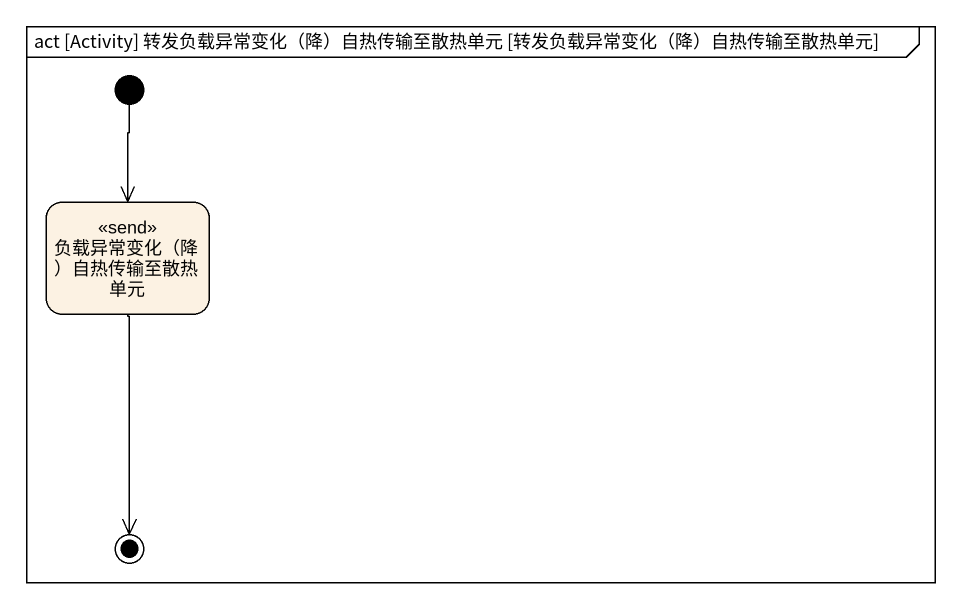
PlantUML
@startuml
mainframe act [Activity] 转发负载异常变化（降）自热传输至散热单元 [转发负载异常变化（降）自热传输至散热单元]
hide empty description
state "负载异常变化（降）自热传输至散热单元" as 负载异常变化_降_自热传输至散热单元 <<send>>
[*] --> 负载异常变化_降_自热传输至散热单元
负载异常变化_降_自热传输至散热单元 --> [*]
@enduml
